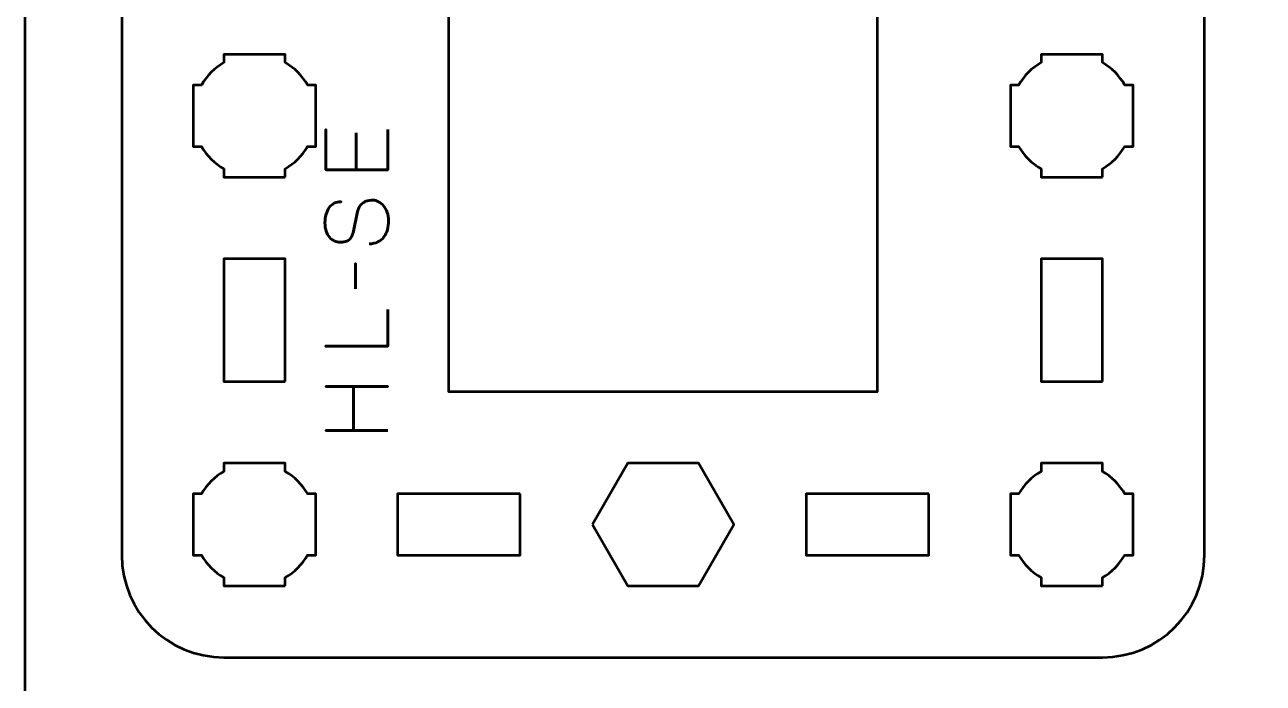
# Model space of a CAD drawing. Header units: centimetres. Extents: x -22.6 to 1.6, y -29.7 to 0.
# Drawn here: x -22.63 to -16.56, y -23.5 to -20.28 of the extents above; entities that cross this region are included whole.
import ezdxf

# ---------------------------------------------------------------- set-up
doc = ezdxf.new("R2010")
doc.units = ezdxf.units.CM
doc.header["$MEASUREMENT"] = 0
doc.layers.add('Layer 1', color=7, linetype='Continuous')

msp = doc.modelspace()

# ---------------------------------------------------------------- linework, layer by layer
at = {"layer": 'Layer 1', "color": 22, "lineweight": 53}
msp.add_open_spline([(-22.62502, -29.19995), (-22.62502, -29.19995), (-22.62502, -0.49992), (-22.62502, -0.49992), (-22.62502, -0.49992), (-22.62502, -0.22295), (-22.40193, 0.00004), (-22.12493, 0.00004), (-22.12493, 0.00004), (-22.12493, 0.00004), (1.12492, 0.00004), (1.12492, 0.00004), (1.12492, 0.00004), (1.40206, 0.00004), (1.62502, -0.22295), (1.62502, -0.49992), (1.62502, -0.49992), (1.62502, -0.49992), (1.62502, -29.19995), (1.62502, -29.19995), (1.62502, -29.19995), (1.62502, -29.47695), (1.40206, -29.70004), (1.12492, -29.70004), (1.12492, -29.70004), (1.12492, -29.70004), (-22.12493, -29.70004), (-22.12493, -29.70004), (-22.12493, -29.70004), (-22.40193, -29.70004), (-22.62502, -29.47695), (-22.62502, -29.19995)], degree=3, knots=[0, 0, 0, 0, 0.125, 0.125, 0.125, 0.125, 0.25, 0.25, 0.25, 0.25, 0.375, 0.375, 0.375, 0.375, 0.5, 0.5, 0.5, 0.5, 0.625, 0.625, 0.625, 0.625, 0.75, 0.75, 0.75, 0.75, 0.875, 0.875, 0.875, 0.875, 1, 1, 1, 1], dxfattribs=at)
at = {"layer": 'Layer 1', "color": 114, "lineweight": 53}
msp.add_open_spline([(-17.34995, -16.075), (-17.07289, -16.07508), (-16.85001, -16.29815), (-16.85001, -16.5751), (-16.85001, -16.5751), (-16.85001, -19.34169), (-16.85001, -20.10831), (-16.85001, -22.8749), (-16.85001, -22.8749), (-16.85001, -23.1519), (-17.0731, -23.375), (-17.3501, -23.375), (-17.3501, -23.375), (-17.3501, -23.375), (-21.64996, -23.375), (-21.64996, -23.375), (-21.64996, -23.375), (-21.92709, -23.375), (-22.15005, -23.1519), (-22.15005, -22.8749), (-22.15005, -22.8749), (-22.15005, -20.10831), (-22.15005, -19.34169), (-22.15005, -16.5751), (-22.15005, -16.5751), (-22.15005, -16.2981), (-21.92696, -16.075), (-21.64996, -16.075), (-21.64996, -16.075), (-21.64996, -16.075), (-17.34995, -16.075), (-17.34995, -16.075)], degree=3, knots=[0, 0, 0, 0, 0.125, 0.125, 0.125, 0.125, 0.25, 0.25, 0.25, 0.25, 0.375, 0.375, 0.375, 0.375, 0.5, 0.5, 0.5, 0.5, 0.625, 0.625, 0.625, 0.625, 0.75, 0.75, 0.75, 0.75, 0.875, 0.875, 0.875, 0.875, 1, 1, 1, 1], dxfattribs=at)
at = {"layer": 'Layer 1', "color": 250, "lineweight": 53}
for points, knots in [([(-20.55002, -17.375), (-19.29986, -17.375), (-19.70022, -17.375), (-18.45003, -17.375), (-18.45003, -17.375), (-18.45004, -19.29204), (-18.45005, -20.13648), (-18.45004, -22.075), (-18.45004, -22.075), (-19.32721, -22.075), (-19.67285, -22.075), (-20.55003, -22.075), (-20.55003, -22.075), (-20.55003, -20.17352), (-20.55002, -19.26483), (-20.55002, -17.375)], [0, 0, 0, 0, 0.25, 0.25, 0.25, 0.25, 0.5, 0.5, 0.5, 0.5, 0.75, 0.75, 0.75, 0.75, 1, 1, 1, 1]), ([(-21.34996, -21.02495), (-21.34996, -21.02495), (-21.49848, -21.02495), (-21.49848, -21.02495), (-21.49848, -21.02495), (-21.49848, -21.02495), (-21.50003, -21.02497), (-21.50003, -21.02497), (-21.50003, -21.02497), (-21.50003, -21.02497), (-21.50158, -21.02495), (-21.50158, -21.02495), (-21.50158, -21.02495), (-21.50158, -21.02495), (-21.64996, -21.02495), (-21.64996, -21.02495), (-21.64996, -21.02495), (-21.64996, -21.02495), (-21.64996, -20.98486), (-21.64996, -20.98486), (-21.64996, -20.98486), (-21.69553, -20.95851), (-21.73351, -20.92051), (-21.75987, -20.87496), (-21.75987, -20.87496), (-21.75987, -20.87496), (-21.79996, -20.87496), (-21.79996, -20.87496), (-21.79996, -20.87496), (-21.79996, -20.87496), (-21.79996, -20.73091), (-21.79996, -20.73091), (-21.79996, -20.73091), (-21.79996, -20.73091), (-21.80002, -20.72497), (-21.80002, -20.72497), (-21.80002, -20.72497), (-21.80002, -20.72497), (-21.79996, -20.71903), (-21.79996, -20.71903), (-21.79996, -20.71903), (-21.79996, -20.71903), (-21.79996, -20.57496), (-21.79996, -20.57496), (-21.79996, -20.57496), (-21.79996, -20.57496), (-21.75989, -20.57496), (-21.75989, -20.57496), (-21.75989, -20.57496), (-21.73353, -20.52939), (-21.69554, -20.4914), (-21.64996, -20.46506), (-21.64996, -20.46506), (-21.64996, -20.46506), (-21.64996, -20.42496), (-21.64996, -20.42496), (-21.64996, -20.42496), (-21.64996, -20.42496), (-21.34996, -20.42496), (-21.34996, -20.42496), (-21.34996, -20.42496), (-21.34996, -20.42496), (-21.34996, -20.46515), (-21.34996, -20.46515), (-21.34996, -20.46515), (-21.30446, -20.49149), (-21.26652, -20.52945), (-21.24018, -20.57496), (-21.24018, -20.57496), (-21.24018, -20.57496), (-21.19997, -20.57496), (-21.19997, -20.57496), (-21.19997, -20.57496), (-21.19997, -20.57496), (-21.19997, -20.87496), (-21.19997, -20.87496), (-21.19997, -20.87496), (-21.19997, -20.87496), (-21.2402, -20.87496), (-21.2402, -20.87496), (-21.2402, -20.87496), (-21.26654, -20.92046), (-21.30447, -20.95842), (-21.34996, -20.98476), (-21.34996, -20.98476), (-21.34996, -20.98476), (-21.34996, -21.02495), (-21.34996, -21.02495)], [0, 0, 0, 0, 0.0454545, 0.0454545, 0.0454545, 0.0454545, 0.0909091, 0.0909091, 0.0909091, 0.0909091, 0.1363636, 0.1363636, 0.1363636, 0.1363636, 0.1818182, 0.1818182, 0.1818182, 0.1818182, 0.2272727, 0.2272727, 0.2272727, 0.2272727, 0.2727273, 0.2727273, 0.2727273, 0.2727273, 0.3181818, 0.3181818, 0.3181818, 0.3181818, 0.3636364, 0.3636364, 0.3636364, 0.3636364, 0.4090909, 0.4090909, 0.4090909, 0.4090909, 0.4545455, 0.4545455, 0.4545455, 0.4545455, 0.5, 0.5, 0.5, 0.5, 0.5454545, 0.5454545, 0.5454545, 0.5454545, 0.5909091, 0.5909091, 0.5909091, 0.5909091, 0.6363636, 0.6363636, 0.6363636, 0.6363636, 0.6818182, 0.6818182, 0.6818182, 0.6818182, 0.7272727, 0.7272727, 0.7272727, 0.7272727, 0.7727273, 0.7727273, 0.7727273, 0.7727273, 0.8181818, 0.8181818, 0.8181818, 0.8181818, 0.8636364, 0.8636364, 0.8636364, 0.8636364, 0.9090909, 0.9090909, 0.9090909, 0.9090909, 0.9545455, 0.9545455, 0.9545455, 0.9545455, 1, 1, 1, 1]), ([(-17.34996, -21.02495), (-17.34996, -21.02495), (-17.49848, -21.02495), (-17.49848, -21.02495), (-17.49848, -21.02495), (-17.49848, -21.02495), (-17.50003, -21.02497), (-17.50003, -21.02497), (-17.50003, -21.02497), (-17.50003, -21.02497), (-17.50158, -21.02495), (-17.50158, -21.02495), (-17.50158, -21.02495), (-17.50158, -21.02495), (-17.64996, -21.02495), (-17.64996, -21.02495), (-17.64996, -21.02495), (-17.64996, -21.02495), (-17.64996, -20.98486), (-17.64996, -20.98486), (-17.64996, -20.98486), (-17.69553, -20.95851), (-17.73351, -20.92051), (-17.75987, -20.87496), (-17.75987, -20.87496), (-17.75987, -20.87496), (-17.79996, -20.87496), (-17.79996, -20.87496), (-17.79996, -20.87496), (-17.79996, -20.87496), (-17.79996, -20.73091), (-17.79996, -20.73091), (-17.79996, -20.73091), (-17.79996, -20.73091), (-17.80002, -20.72497), (-17.80002, -20.72497), (-17.80002, -20.72497), (-17.80002, -20.72497), (-17.79996, -20.71903), (-17.79996, -20.71903), (-17.79996, -20.71903), (-17.79996, -20.71903), (-17.79996, -20.57496), (-17.79996, -20.57496), (-17.79996, -20.57496), (-17.79996, -20.57496), (-17.75989, -20.57496), (-17.75989, -20.57496), (-17.75989, -20.57496), (-17.73353, -20.52939), (-17.69554, -20.4914), (-17.64996, -20.46506), (-17.64996, -20.46506), (-17.64996, -20.46506), (-17.64996, -20.42496), (-17.64996, -20.42496), (-17.64996, -20.42496), (-17.64996, -20.42496), (-17.34996, -20.42496), (-17.34996, -20.42496), (-17.34996, -20.42496), (-17.34996, -20.42496), (-17.34996, -20.46515), (-17.34996, -20.46515), (-17.34996, -20.46515), (-17.30446, -20.49149), (-17.26652, -20.52945), (-17.24018, -20.57496), (-17.24018, -20.57496), (-17.24018, -20.57496), (-17.19997, -20.57496), (-17.19997, -20.57496), (-17.19997, -20.57496), (-17.19997, -20.57496), (-17.19997, -20.87496), (-17.19997, -20.87496), (-17.19997, -20.87496), (-17.19997, -20.87496), (-17.2402, -20.87496), (-17.2402, -20.87496), (-17.2402, -20.87496), (-17.26654, -20.92046), (-17.30447, -20.95842), (-17.34996, -20.98476), (-17.34996, -20.98476), (-17.34996, -20.98476), (-17.34996, -21.02495), (-17.34996, -21.02495)], [0, 0, 0, 0, 0.0454545, 0.0454545, 0.0454545, 0.0454545, 0.0909091, 0.0909091, 0.0909091, 0.0909091, 0.1363636, 0.1363636, 0.1363636, 0.1363636, 0.1818182, 0.1818182, 0.1818182, 0.1818182, 0.2272727, 0.2272727, 0.2272727, 0.2272727, 0.2727273, 0.2727273, 0.2727273, 0.2727273, 0.3181818, 0.3181818, 0.3181818, 0.3181818, 0.3636364, 0.3636364, 0.3636364, 0.3636364, 0.4090909, 0.4090909, 0.4090909, 0.4090909, 0.4545455, 0.4545455, 0.4545455, 0.4545455, 0.5, 0.5, 0.5, 0.5, 0.5454545, 0.5454545, 0.5454545, 0.5454545, 0.5909091, 0.5909091, 0.5909091, 0.5909091, 0.6363636, 0.6363636, 0.6363636, 0.6363636, 0.6818182, 0.6818182, 0.6818182, 0.6818182, 0.7272727, 0.7272727, 0.7272727, 0.7272727, 0.7727273, 0.7727273, 0.7727273, 0.7727273, 0.8181818, 0.8181818, 0.8181818, 0.8181818, 0.8636364, 0.8636364, 0.8636364, 0.8636364, 0.9090909, 0.9090909, 0.9090909, 0.9090909, 0.9545455, 0.9545455, 0.9545455, 0.9545455, 1, 1, 1, 1]), ([(-21.34996, -22.02495), (-21.34996, -22.02495), (-21.64996, -22.02495), (-21.64996, -22.02495), (-21.64996, -22.02495), (-21.64996, -22.02495), (-21.64996, -21.42496), (-21.64996, -21.42496), (-21.64996, -21.42496), (-21.64996, -21.42496), (-21.34996, -21.42496), (-21.34996, -21.42496), (-21.34996, -21.42496), (-21.34996, -21.42496), (-21.34996, -22.02495), (-21.34996, -22.02495)], [0, 0, 0, 0, 0.25, 0.25, 0.25, 0.25, 0.5, 0.5, 0.5, 0.5, 0.75, 0.75, 0.75, 0.75, 1, 1, 1, 1]), ([(-17.3501, -22.02495), (-17.3501, -22.02495), (-17.65011, -22.02495), (-17.65011, -22.02495), (-17.65011, -22.02495), (-17.65011, -22.02495), (-17.65011, -21.42496), (-17.65011, -21.42496), (-17.65011, -21.42496), (-17.65011, -21.42496), (-17.3501, -21.42496), (-17.3501, -21.42496), (-17.3501, -21.42496), (-17.3501, -21.42496), (-17.3501, -22.02495), (-17.3501, -22.02495)], [0, 0, 0, 0, 0.25, 0.25, 0.25, 0.25, 0.5, 0.5, 0.5, 0.5, 0.75, 0.75, 0.75, 0.75, 1, 1, 1, 1]), ([(-21.34996, -23.02495), (-21.34996, -23.02495), (-21.49848, -23.02495), (-21.49848, -23.02495), (-21.49848, -23.02495), (-21.49848, -23.02495), (-21.50003, -23.02497), (-21.50003, -23.02497), (-21.50003, -23.02497), (-21.50003, -23.02497), (-21.50158, -23.02495), (-21.50158, -23.02495), (-21.50158, -23.02495), (-21.50158, -23.02495), (-21.64996, -23.02495), (-21.64996, -23.02495), (-21.64996, -23.02495), (-21.64996, -23.02495), (-21.64996, -22.98486), (-21.64996, -22.98486), (-21.64996, -22.98486), (-21.69553, -22.95851), (-21.73351, -22.92051), (-21.75987, -22.87496), (-21.75987, -22.87496), (-21.75987, -22.87496), (-21.79996, -22.87496), (-21.79996, -22.87496), (-21.79996, -22.87496), (-21.79996, -22.87496), (-21.79996, -22.73091), (-21.79996, -22.73091), (-21.79996, -22.73091), (-21.79996, -22.73091), (-21.80002, -22.72497), (-21.80002, -22.72497), (-21.80002, -22.72497), (-21.80002, -22.72497), (-21.79996, -22.71903), (-21.79996, -22.71903), (-21.79996, -22.71903), (-21.79996, -22.71903), (-21.79996, -22.57496), (-21.79996, -22.57496), (-21.79996, -22.57496), (-21.79996, -22.57496), (-21.75989, -22.57496), (-21.75989, -22.57496), (-21.75989, -22.57496), (-21.73353, -22.52939), (-21.69554, -22.4914), (-21.64996, -22.46506), (-21.64996, -22.46506), (-21.64996, -22.46506), (-21.64996, -22.42496), (-21.64996, -22.42496), (-21.64996, -22.42496), (-21.64996, -22.42496), (-21.34996, -22.42496), (-21.34996, -22.42496), (-21.34996, -22.42496), (-21.34996, -22.42496), (-21.34996, -22.46515), (-21.34996, -22.46515), (-21.34996, -22.46515), (-21.30446, -22.49149), (-21.26652, -22.52945), (-21.24018, -22.57496), (-21.24018, -22.57496), (-21.24018, -22.57496), (-21.19997, -22.57496), (-21.19997, -22.57496), (-21.19997, -22.57496), (-21.19997, -22.57496), (-21.19997, -22.87496), (-21.19997, -22.87496), (-21.19997, -22.87496), (-21.19997, -22.87496), (-21.2402, -22.87496), (-21.2402, -22.87496), (-21.2402, -22.87496), (-21.26654, -22.92046), (-21.30447, -22.95842), (-21.34996, -22.98476), (-21.34996, -22.98476), (-21.34996, -22.98476), (-21.34996, -23.02495), (-21.34996, -23.02495)], [0, 0, 0, 0, 0.0454545, 0.0454545, 0.0454545, 0.0454545, 0.0909091, 0.0909091, 0.0909091, 0.0909091, 0.1363636, 0.1363636, 0.1363636, 0.1363636, 0.1818182, 0.1818182, 0.1818182, 0.1818182, 0.2272727, 0.2272727, 0.2272727, 0.2272727, 0.2727273, 0.2727273, 0.2727273, 0.2727273, 0.3181818, 0.3181818, 0.3181818, 0.3181818, 0.3636364, 0.3636364, 0.3636364, 0.3636364, 0.4090909, 0.4090909, 0.4090909, 0.4090909, 0.4545455, 0.4545455, 0.4545455, 0.4545455, 0.5, 0.5, 0.5, 0.5, 0.5454545, 0.5454545, 0.5454545, 0.5454545, 0.5909091, 0.5909091, 0.5909091, 0.5909091, 0.6363636, 0.6363636, 0.6363636, 0.6363636, 0.6818182, 0.6818182, 0.6818182, 0.6818182, 0.7272727, 0.7272727, 0.7272727, 0.7272727, 0.7727273, 0.7727273, 0.7727273, 0.7727273, 0.8181818, 0.8181818, 0.8181818, 0.8181818, 0.8636364, 0.8636364, 0.8636364, 0.8636364, 0.9090909, 0.9090909, 0.9090909, 0.9090909, 0.9545455, 0.9545455, 0.9545455, 0.9545455, 1, 1, 1, 1]), ([(-19.84641, -22.72501), (-19.84641, -22.72501), (-19.75981, -22.575), (-19.75981, -22.575), (-19.75981, -22.575), (-19.75981, -22.575), (-19.67321, -22.42501), (-19.67321, -22.42501), (-19.67321, -22.42501), (-19.67321, -22.42501), (-19.5, -22.42501), (-19.5, -22.42501), (-19.5, -22.42501), (-19.5, -22.42501), (-19.32679, -22.42501), (-19.32679, -22.42501), (-19.32679, -22.42501), (-19.32679, -22.42501), (-19.24019, -22.575), (-19.24019, -22.575), (-19.24019, -22.575), (-19.24019, -22.575), (-19.15359, -22.72501), (-19.15359, -22.72501), (-19.15359, -22.72501), (-19.15359, -22.72501), (-19.24019, -22.87502), (-19.24019, -22.87502), (-19.24019, -22.87502), (-19.24019, -22.87502), (-19.32679, -23.02501), (-19.32679, -23.02501), (-19.32679, -23.02501), (-19.32679, -23.02501), (-19.5, -23.02501), (-19.5, -23.02501), (-19.5, -23.02501), (-19.5, -23.02501), (-19.67321, -23.02501), (-19.67321, -23.02501), (-19.67321, -23.02501), (-19.67321, -23.02501), (-19.75981, -22.87502), (-19.75981, -22.87502), (-19.75981, -22.87502), (-19.75981, -22.87502), (-19.84641, -22.72501), (-19.84641, -22.72501)], [0, 0, 0, 0, 0.0833333, 0.0833333, 0.0833333, 0.0833333, 0.1666667, 0.1666667, 0.1666667, 0.1666667, 0.25, 0.25, 0.25, 0.25, 0.3333333, 0.3333333, 0.3333333, 0.3333333, 0.4166667, 0.4166667, 0.4166667, 0.4166667, 0.5, 0.5, 0.5, 0.5, 0.5833333, 0.5833333, 0.5833333, 0.5833333, 0.6666667, 0.6666667, 0.6666667, 0.6666667, 0.75, 0.75, 0.75, 0.75, 0.8333333, 0.8333333, 0.8333333, 0.8333333, 0.9166667, 0.9166667, 0.9166667, 0.9166667, 1, 1, 1, 1]), ([(-17.34996, -23.02495), (-17.34996, -23.02495), (-17.49848, -23.02495), (-17.49848, -23.02495), (-17.49848, -23.02495), (-17.49848, -23.02495), (-17.50003, -23.02497), (-17.50003, -23.02497), (-17.50003, -23.02497), (-17.50003, -23.02497), (-17.50158, -23.02495), (-17.50158, -23.02495), (-17.50158, -23.02495), (-17.50158, -23.02495), (-17.64996, -23.02495), (-17.64996, -23.02495), (-17.64996, -23.02495), (-17.64996, -23.02495), (-17.64996, -22.98486), (-17.64996, -22.98486), (-17.64996, -22.98486), (-17.69553, -22.95851), (-17.73351, -22.92051), (-17.75987, -22.87496), (-17.75987, -22.87496), (-17.75987, -22.87496), (-17.79996, -22.87496), (-17.79996, -22.87496), (-17.79996, -22.87496), (-17.79996, -22.87496), (-17.79996, -22.73091), (-17.79996, -22.73091), (-17.79996, -22.73091), (-17.79996, -22.73091), (-17.80002, -22.72497), (-17.80002, -22.72497), (-17.80002, -22.72497), (-17.80002, -22.72497), (-17.79996, -22.71903), (-17.79996, -22.71903), (-17.79996, -22.71903), (-17.79996, -22.71903), (-17.79996, -22.57496), (-17.79996, -22.57496), (-17.79996, -22.57496), (-17.79996, -22.57496), (-17.75989, -22.57496), (-17.75989, -22.57496), (-17.75989, -22.57496), (-17.73353, -22.52939), (-17.69554, -22.4914), (-17.64996, -22.46506), (-17.64996, -22.46506), (-17.64996, -22.46506), (-17.64996, -22.42496), (-17.64996, -22.42496), (-17.64996, -22.42496), (-17.64996, -22.42496), (-17.34996, -22.42496), (-17.34996, -22.42496), (-17.34996, -22.42496), (-17.34996, -22.42496), (-17.34996, -22.46515), (-17.34996, -22.46515), (-17.34996, -22.46515), (-17.30446, -22.49149), (-17.26652, -22.52945), (-17.24018, -22.57496), (-17.24018, -22.57496), (-17.24018, -22.57496), (-17.19997, -22.57496), (-17.19997, -22.57496), (-17.19997, -22.57496), (-17.19997, -22.57496), (-17.19997, -22.87496), (-17.19997, -22.87496), (-17.19997, -22.87496), (-17.19997, -22.87496), (-17.2402, -22.87496), (-17.2402, -22.87496), (-17.2402, -22.87496), (-17.26654, -22.92046), (-17.30447, -22.95842), (-17.34996, -22.98476), (-17.34996, -22.98476), (-17.34996, -22.98476), (-17.34996, -23.02495), (-17.34996, -23.02495)], [0, 0, 0, 0, 0.0454545, 0.0454545, 0.0454545, 0.0454545, 0.0909091, 0.0909091, 0.0909091, 0.0909091, 0.1363636, 0.1363636, 0.1363636, 0.1363636, 0.1818182, 0.1818182, 0.1818182, 0.1818182, 0.2272727, 0.2272727, 0.2272727, 0.2272727, 0.2727273, 0.2727273, 0.2727273, 0.2727273, 0.3181818, 0.3181818, 0.3181818, 0.3181818, 0.3636364, 0.3636364, 0.3636364, 0.3636364, 0.4090909, 0.4090909, 0.4090909, 0.4090909, 0.4545455, 0.4545455, 0.4545455, 0.4545455, 0.5, 0.5, 0.5, 0.5, 0.5454545, 0.5454545, 0.5454545, 0.5454545, 0.5909091, 0.5909091, 0.5909091, 0.5909091, 0.6363636, 0.6363636, 0.6363636, 0.6363636, 0.6818182, 0.6818182, 0.6818182, 0.6818182, 0.7272727, 0.7272727, 0.7272727, 0.7272727, 0.7727273, 0.7727273, 0.7727273, 0.7727273, 0.8181818, 0.8181818, 0.8181818, 0.8181818, 0.8636364, 0.8636364, 0.8636364, 0.8636364, 0.9090909, 0.9090909, 0.9090909, 0.9090909, 0.9545455, 0.9545455, 0.9545455, 0.9545455, 1, 1, 1, 1]), ([(-20.19996, -22.57505), (-20.19996, -22.57505), (-20.19996, -22.87506), (-20.19996, -22.87506), (-20.19996, -22.87506), (-20.19996, -22.87506), (-20.79995, -22.87506), (-20.79995, -22.87506), (-20.79995, -22.87506), (-20.79995, -22.87506), (-20.79995, -22.57505), (-20.79995, -22.57505), (-20.79995, -22.57505), (-20.79995, -22.57505), (-20.19996, -22.57505), (-20.19996, -22.57505)], [0, 0, 0, 0, 0.25, 0.25, 0.25, 0.25, 0.5, 0.5, 0.5, 0.5, 0.75, 0.75, 0.75, 0.75, 1, 1, 1, 1]), ([(-18.19996, -22.57505), (-18.19996, -22.57505), (-18.19996, -22.87506), (-18.19996, -22.87506), (-18.19996, -22.87506), (-18.19996, -22.87506), (-18.79995, -22.87506), (-18.79995, -22.87506), (-18.79995, -22.87506), (-18.79995, -22.87506), (-18.79995, -22.57505), (-18.79995, -22.57505), (-18.79995, -22.57505), (-18.79995, -22.57505), (-18.19996, -22.57505), (-18.19996, -22.57505)], [0, 0, 0, 0, 0.25, 0.25, 0.25, 0.25, 0.5, 0.5, 0.5, 0.5, 0.75, 0.75, 0.75, 0.75, 1, 1, 1, 1])]:
    msp.add_open_spline(points, degree=3, knots=knots, dxfattribs=at)
at = {"layer": 'Layer 1', "color": 30, "lineweight": 53}
for points, knots in [([(-20.84719, -20.79254), (-20.84719, -20.79254), (-20.84719, -20.98981), (-20.84719, -20.98981), (-20.84719, -20.98981), (-20.84719, -20.98981), (-21.15072, -20.98981), (-21.15072, -20.98981), (-21.15072, -20.98981), (-21.15072, -20.98981), (-21.15072, -20.79254), (-21.15072, -20.79254), (-21.15072, -20.79254), (-21.15072, -20.79254), (-21.15072, -20.98981), (-21.15072, -20.98981), (-21.15072, -20.98981), (-21.15072, -20.98981), (-20.84719, -20.98981), (-20.84719, -20.98981), (-20.84719, -20.98981), (-20.84719, -20.98981), (-20.84719, -20.79254), (-20.84719, -20.79254)], [0, 0, 0, 0, 0.1666667, 0.1666667, 0.1666667, 0.1666667, 0.3333333, 0.3333333, 0.3333333, 0.3333333, 0.5, 0.5, 0.5, 0.5, 0.6666667, 0.6666667, 0.6666667, 0.6666667, 0.8333333, 0.8333333, 0.8333333, 0.8333333, 1, 1, 1, 1]), ([(-21.0034, -20.80947), (-21.0034, -20.80947), (-21.0034, -20.98981), (-21.0034, -20.98981), (-21.0034, -20.98981), (-21.0034, -20.98981), (-21.0034, -20.80947), (-21.0034, -20.80947)], [0, 0, 0, 0, 0.5, 0.5, 0.5, 0.5, 1, 1, 1, 1]), ([(-20.93948, -21.35176), (-20.92254, -21.35162), (-20.90808, -21.34866), (-20.89608, -21.34273), (-20.89608, -21.34273), (-20.88402, -21.33687), (-20.87421, -21.32869), (-20.86666, -21.31839), (-20.86666, -21.31839), (-20.85904, -21.30802), (-20.85347, -21.29609), (-20.84994, -21.28262), (-20.84994, -21.28262), (-20.84634, -21.26921), (-20.84458, -21.25482), (-20.84465, -21.23958), (-20.84465, -21.23958), (-20.84472, -21.2242), (-20.84698, -21.21037), (-20.85128, -21.19802), (-20.85128, -21.19802), (-20.85559, -21.18574), (-20.86137, -21.17523), (-20.86864, -21.16641), (-20.86864, -21.16641), (-20.87591, -21.15766), (-20.88402, -21.15089), (-20.89305, -21.14609), (-20.89305, -21.14609), (-20.90208, -21.14129), (-20.91132, -21.13875), (-20.92085, -21.1384), (-20.92085, -21.1384), (-20.93334, -21.13798), (-20.94477, -21.13981), (-20.95507, -21.14383), (-20.95507, -21.14383), (-20.96537, -21.14786), (-20.97398, -21.15407), (-20.98103, -21.16246), (-20.98103, -21.16246), (-20.98809, -21.17079), (-20.99303, -21.1813), (-20.99578, -21.19386), (-20.99578, -21.19386), (-20.99578, -21.19386), (-21.01822, -21.29757), (-21.01822, -21.29757), (-21.01822, -21.29757), (-21.02026, -21.30731), (-21.02372, -21.31571), (-21.02852, -21.32262), (-21.02852, -21.32262), (-21.03338, -21.32954), (-21.04009, -21.3349), (-21.0487, -21.33857), (-21.0487, -21.33857), (-21.05723, -21.34224), (-21.0681, -21.34414), (-21.08129, -21.34414), (-21.08129, -21.34414), (-21.09131, -21.34414), (-21.10076, -21.34209), (-21.10965, -21.33793), (-21.10965, -21.33793), (-21.11854, -21.33384), (-21.12638, -21.32777), (-21.13322, -21.3198), (-21.13322, -21.3198), (-21.14013, -21.31183), (-21.1455, -21.30195), (-21.14938, -21.29024), (-21.14938, -21.29024), (-21.15333, -21.27845), (-21.1553, -21.26498), (-21.15537, -21.24974), (-21.15537, -21.24974), (-21.15537, -21.23443), (-21.15361, -21.22039), (-21.15008, -21.20755), (-21.15008, -21.20755), (-21.14655, -21.19478), (-21.14147, -21.1837), (-21.1347, -21.17439), (-21.1347, -21.17439), (-21.12793, -21.16507), (-21.1196, -21.15788), (-21.10987, -21.15294), (-21.10987, -21.15294), (-21.10006, -21.148), (-21.08884, -21.14567), (-21.07621, -21.14602), (-21.07621, -21.14602), (-21.08884, -21.14567), (-21.10006, -21.148), (-21.10987, -21.15294), (-21.10987, -21.15294), (-21.1196, -21.15788), (-21.12793, -21.16507), (-21.1347, -21.17439), (-21.1347, -21.17439), (-21.14147, -21.1837), (-21.14655, -21.19478), (-21.15008, -21.20755), (-21.15008, -21.20755), (-21.15361, -21.22039), (-21.15537, -21.23443), (-21.15537, -21.24974), (-21.15537, -21.24974), (-21.1553, -21.26498), (-21.15333, -21.27845), (-21.14938, -21.29024), (-21.14938, -21.29024), (-21.1455, -21.30195), (-21.14013, -21.31183), (-21.13322, -21.3198), (-21.13322, -21.3198), (-21.12638, -21.32777), (-21.11854, -21.33384), (-21.10965, -21.33793), (-21.10965, -21.33793), (-21.10076, -21.34209), (-21.09131, -21.34414), (-21.08129, -21.34414), (-21.08129, -21.34414), (-21.0681, -21.34414), (-21.05723, -21.34231), (-21.04877, -21.33878), (-21.04877, -21.33878), (-21.04023, -21.33518), (-21.0336, -21.32989), (-21.02873, -21.32297), (-21.02873, -21.32297), (-21.02393, -21.31606), (-21.0204, -21.30759), (-21.01822, -21.29757), (-21.01822, -21.29757), (-21.01822, -21.29757), (-20.99578, -21.19386), (-20.99578, -21.19386), (-20.99578, -21.19386), (-20.99303, -21.18102), (-20.98809, -21.17043), (-20.98103, -21.16211), (-20.98103, -21.16211), (-20.97398, -21.15371), (-20.96537, -21.14757), (-20.95507, -21.14362), (-20.95507, -21.14362), (-20.94477, -21.13974), (-20.93334, -21.13798), (-20.92085, -21.1384), (-20.92085, -21.1384), (-20.91132, -21.13875), (-20.90208, -21.14129), (-20.89305, -21.14609), (-20.89305, -21.14609), (-20.88402, -21.15089), (-20.87591, -21.15766), (-20.86864, -21.16641), (-20.86864, -21.16641), (-20.86137, -21.17523), (-20.85559, -21.18574), (-20.85128, -21.19802), (-20.85128, -21.19802), (-20.84698, -21.21037), (-20.84472, -21.2242), (-20.84465, -21.23958), (-20.84465, -21.23958), (-20.84458, -21.25482), (-20.84634, -21.26921), (-20.84994, -21.28262), (-20.84994, -21.28262), (-20.85347, -21.29609), (-20.85904, -21.30802), (-20.86666, -21.31839), (-20.86666, -21.31839), (-20.87421, -21.32869), (-20.88402, -21.33687), (-20.89608, -21.34273), (-20.89608, -21.34273), (-20.90808, -21.34866), (-20.92254, -21.35162), (-20.93948, -21.35176)], [0, 0, 0, 0, 0.0217391, 0.0217391, 0.0217391, 0.0217391, 0.0434783, 0.0434783, 0.0434783, 0.0434783, 0.0652174, 0.0652174, 0.0652174, 0.0652174, 0.0869565, 0.0869565, 0.0869565, 0.0869565, 0.1086957, 0.1086957, 0.1086957, 0.1086957, 0.1304348, 0.1304348, 0.1304348, 0.1304348, 0.1521739, 0.1521739, 0.1521739, 0.1521739, 0.173913, 0.173913, 0.173913, 0.173913, 0.1956522, 0.1956522, 0.1956522, 0.1956522, 0.2173913, 0.2173913, 0.2173913, 0.2173913, 0.2391304, 0.2391304, 0.2391304, 0.2391304, 0.2608696, 0.2608696, 0.2608696, 0.2608696, 0.2826087, 0.2826087, 0.2826087, 0.2826087, 0.3043478, 0.3043478, 0.3043478, 0.3043478, 0.326087, 0.326087, 0.326087, 0.326087, 0.3478261, 0.3478261, 0.3478261, 0.3478261, 0.3695652, 0.3695652, 0.3695652, 0.3695652, 0.3913043, 0.3913043, 0.3913043, 0.3913043, 0.4130435, 0.4130435, 0.4130435, 0.4130435, 0.4347826, 0.4347826, 0.4347826, 0.4347826, 0.4565217, 0.4565217, 0.4565217, 0.4565217, 0.4782609, 0.4782609, 0.4782609, 0.4782609, 0.5, 0.5, 0.5, 0.5, 0.5217391, 0.5217391, 0.5217391, 0.5217391, 0.5434783, 0.5434783, 0.5434783, 0.5434783, 0.5652174, 0.5652174, 0.5652174, 0.5652174, 0.5869565, 0.5869565, 0.5869565, 0.5869565, 0.6086957, 0.6086957, 0.6086957, 0.6086957, 0.6304348, 0.6304348, 0.6304348, 0.6304348, 0.6521739, 0.6521739, 0.6521739, 0.6521739, 0.673913, 0.673913, 0.673913, 0.673913, 0.6956522, 0.6956522, 0.6956522, 0.6956522, 0.7173913, 0.7173913, 0.7173913, 0.7173913, 0.7391304, 0.7391304, 0.7391304, 0.7391304, 0.7608696, 0.7608696, 0.7608696, 0.7608696, 0.7826087, 0.7826087, 0.7826087, 0.7826087, 0.8043478, 0.8043478, 0.8043478, 0.8043478, 0.826087, 0.826087, 0.826087, 0.826087, 0.8478261, 0.8478261, 0.8478261, 0.8478261, 0.8695652, 0.8695652, 0.8695652, 0.8695652, 0.8913043, 0.8913043, 0.8913043, 0.8913043, 0.9130435, 0.9130435, 0.9130435, 0.9130435, 0.9347826, 0.9347826, 0.9347826, 0.9347826, 0.9565217, 0.9565217, 0.9565217, 0.9565217, 0.9782609, 0.9782609, 0.9782609, 0.9782609, 1, 1, 1, 1]), ([(-21.00679, -21.57189), (-21.00679, -21.57189), (-21.00679, -21.4487), (-21.00679, -21.4487), (-21.00679, -21.4487), (-21.00679, -21.4487), (-21.00679, -21.57189), (-21.00679, -21.57189)], [0, 0, 0, 0, 0.5, 0.5, 0.5, 0.5, 1, 1, 1, 1]), ([(-20.84719, -21.67391), (-20.84719, -21.67391), (-20.84719, -21.85213), (-20.84719, -21.85213), (-20.84719, -21.85213), (-20.84719, -21.85213), (-21.15241, -21.85213), (-21.15241, -21.85213), (-21.15241, -21.85213), (-21.15241, -21.85213), (-20.84719, -21.85213), (-20.84719, -21.85213), (-20.84719, -21.85213), (-20.84719, -21.85213), (-20.84719, -21.67391), (-20.84719, -21.67391)], [0, 0, 0, 0, 0.25, 0.25, 0.25, 0.25, 0.5, 0.5, 0.5, 0.5, 0.75, 0.75, 0.75, 0.75, 1, 1, 1, 1]), ([(-20.84719, -22.2653), (-20.84719, -22.2653), (-21.0161, -22.2653), (-21.0161, -22.2653), (-21.0161, -22.2653), (-21.0161, -22.2653), (-21.0161, -22.04983), (-21.0161, -22.04983), (-21.0161, -22.04983), (-21.0161, -22.04983), (-20.84719, -22.04983), (-20.84719, -22.04983), (-20.84719, -22.04983), (-20.84719, -22.04983), (-21.15199, -22.04983), (-21.15199, -22.04983), (-21.15199, -22.04983), (-21.15199, -22.04983), (-21.0161, -22.04983), (-21.0161, -22.04983), (-21.0161, -22.04983), (-21.0161, -22.04983), (-21.0161, -22.2653), (-21.0161, -22.2653), (-21.0161, -22.2653), (-21.0161, -22.2653), (-21.15199, -22.2653), (-21.15199, -22.2653), (-21.15199, -22.2653), (-21.15199, -22.2653), (-20.84719, -22.2653), (-20.84719, -22.2653)], [0, 0, 0, 0, 0.125, 0.125, 0.125, 0.125, 0.25, 0.25, 0.25, 0.25, 0.375, 0.375, 0.375, 0.375, 0.5, 0.5, 0.5, 0.5, 0.625, 0.625, 0.625, 0.625, 0.75, 0.75, 0.75, 0.75, 0.875, 0.875, 0.875, 0.875, 1, 1, 1, 1])]:
    msp.add_open_spline(points, degree=3, knots=knots, dxfattribs=at)

doc.saveas('drawing.dxf')
